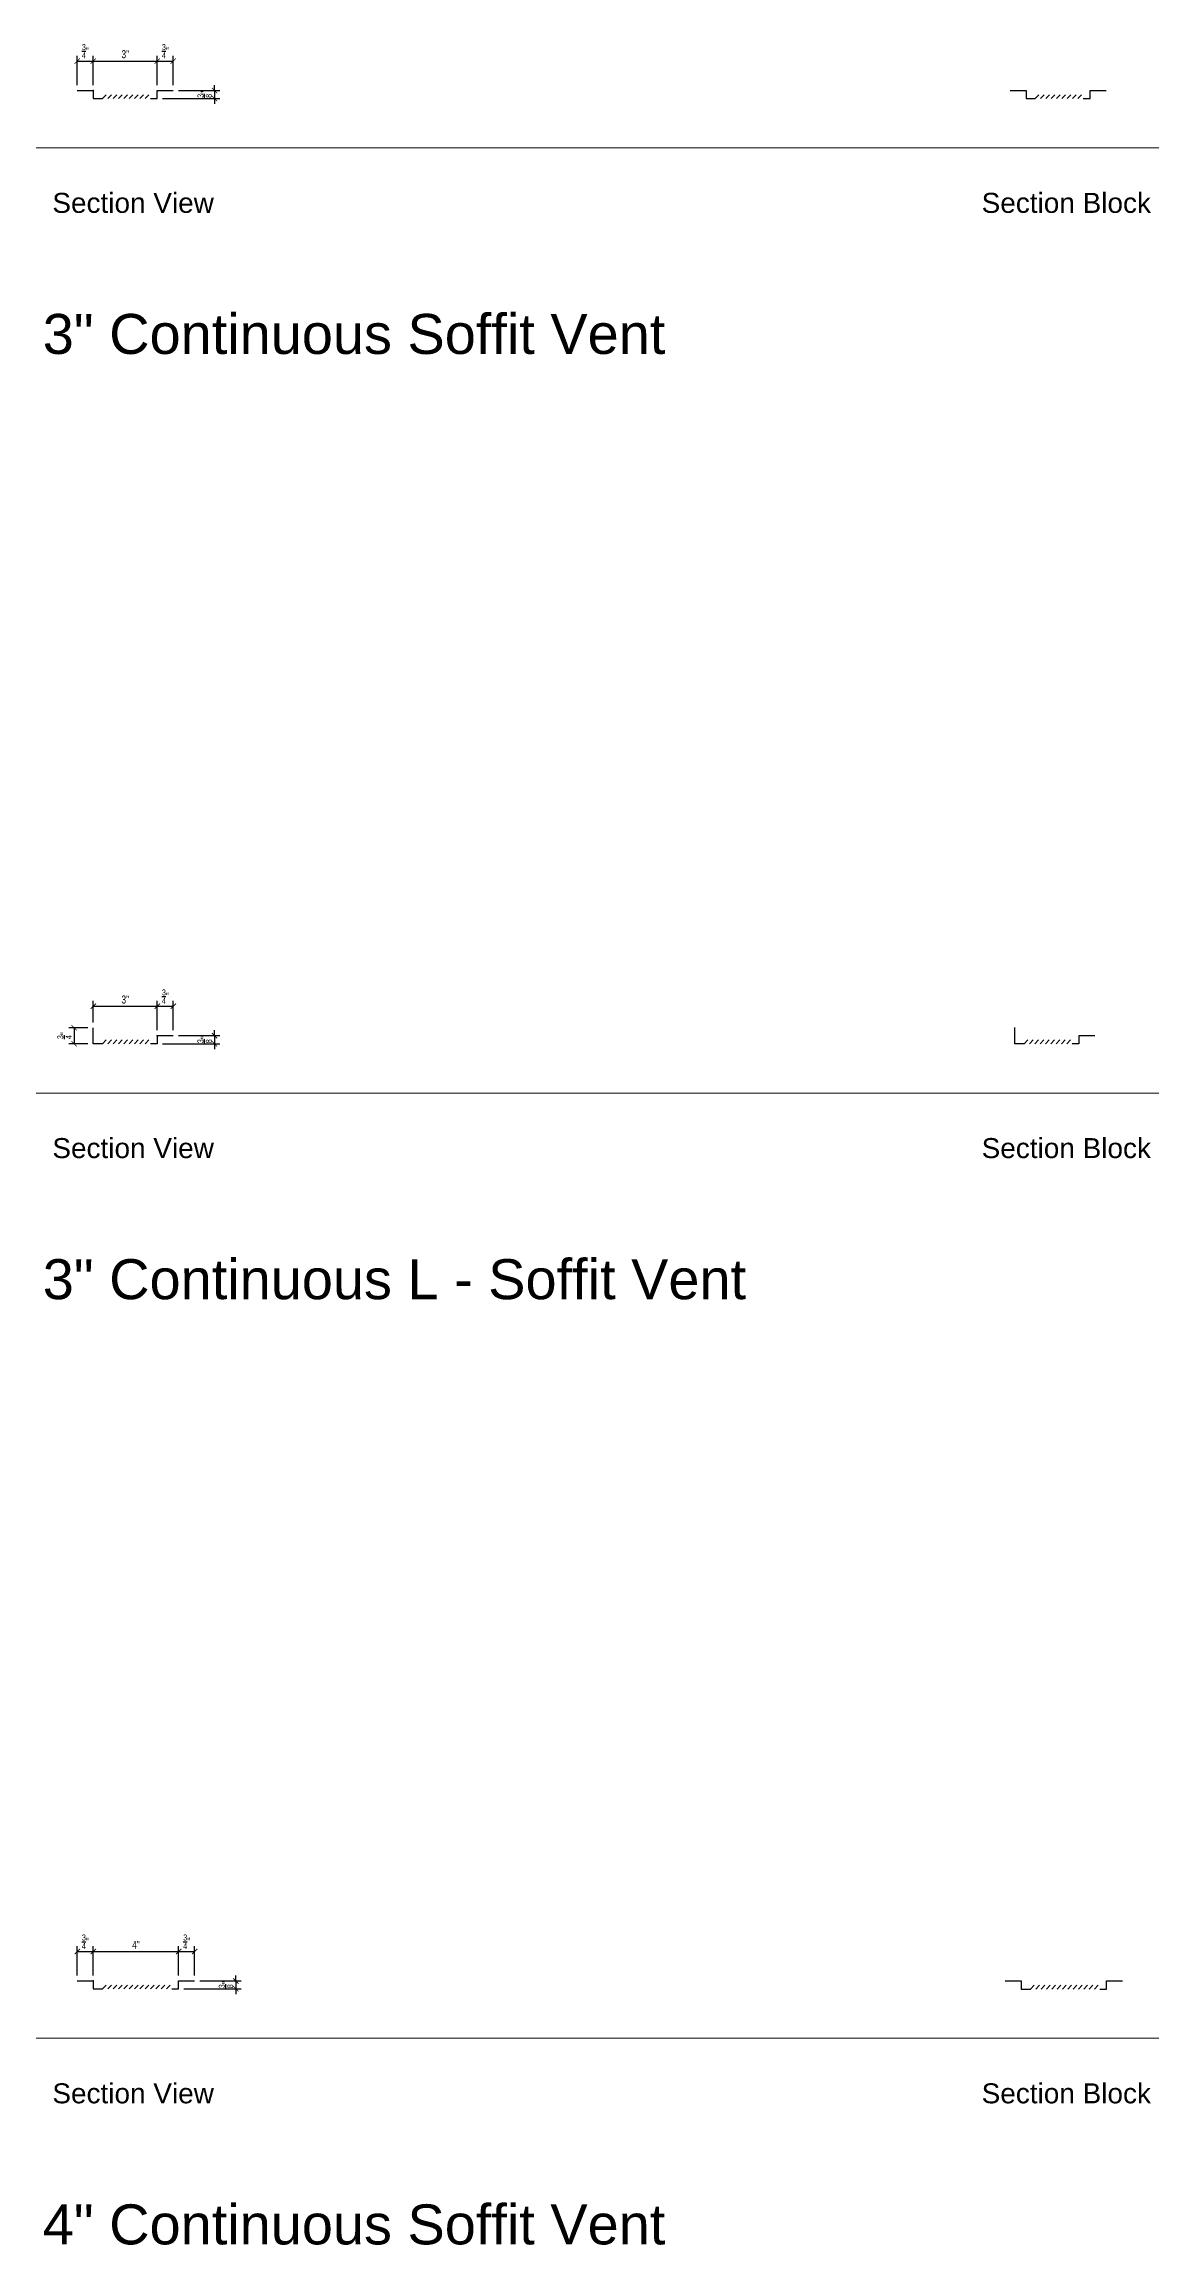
# Model space of a CAD drawing. Header units: inches. Extents: x 5 to 95, y 6 to 246.
# Drawn here: x 4.8 to 56.7, y 143 to 246.2 of the extents above; entities that cross this region are included whole.
import ezdxf
from ezdxf.enums import TextEntityAlignment as Align

# ---------------------------------------------------------------- set-up
doc = ezdxf.new("R2010")
doc.units = ezdxf.units.IN
doc.header["$MEASUREMENT"] = 0
for name, color, linetype, lineweight in [('A-Anno-Dims', 211, 'Continuous', 25), ('A-Detl-Medm', 31, 'Continuous', 25), ('A-Detl-Thin', 150, 'Continuous', 18), ('G-Anno-Ttlb', 213, 'Continuous', 50)]:
    doc.layers.add(name, color=color, linetype=linetype, lineweight=lineweight)
doc.layers.add('G-Anno-Nplt', color=140, linetype='Continuous', lineweight=18, plot=False)
doc.layers.add('MED', color=32, linetype='Continuous')
doc.layers.add('THIN', color=151, linetype='Continuous')
doc.styles.add('Arch-Dim', font='arial.ttf', dxfattribs={"width": 0.75})
doc.styles.add('RomanS', font='romans.shx')
doc.dimstyles.new('Aec-Arch-I-96', dxfattribs={"dimscale": 96, "dimtxt": 0.09375, "dimasz": 0.0625, "dimexe": 0.0625, "dimexo": 0.0625, "dimgap": 0.03125, "dimtad": 1, "dimdec": 4, "dimzin": 3, "dimdsep": 46, "dimlunit": 4, "dimtxsty": 'Arch-Dim', "dimblk": 'ARCHTICK', "dimcen": 0.09375, "dimazin": 2, "dimtfac": 0.75, "dimtdec": 4, "dimtix": 1, "dimtmove": 2, "dimatfit": 2, "dimfxl": 1, "dimtolj": 1, "dimtzin": 0, "dimarcsym": 0})

# ---------------------------------------------------------------- blocks, each defined once
blk = doc.blocks.new('Anno_Title_T2')
at = {"color": 0, "linetype": 'ByBlock', "lineweight": -2, "style": 'RomanS'}
blk.add_attdef('TITLE', (0, 0.5), '', height=1.25, dxfattribs=at)
blk.add_attdef('SCALE', text='', height=0.75, dxfattribs=at).set_placement((0, -0.5), align=Align.TOP_LEFT)
blk = doc.blocks.new('_ArchTick')
at = {"color": 0, "linetype": 'ByBlock', "const_width": 0.15}
blk.add_lwpolyline([(-0.5, -0.5), (0.5, 0.5)], dxfattribs=at)
blk = doc.blocks.new('*D45')
at = {"layer": 'A-Anno-Dims', "color": 8, "lineweight": -2, "transparency": 16777216}
for p, q in [((6.37, 244.24), (6.37, 245.62)), ((7.12, 244.24), (7.12, 245.62)), ((6.37, 245.37), (7.12, 245.37))]:
    blk.add_line(p, q, dxfattribs=at)
at = {"layer": 'Defpoints', "color": 0, "transparency": 16777216}
for p in [(7.12, 245.37), (6.37, 243.99), (7.12, 243.99)]:
    blk.add_point(p, dxfattribs=at)
at = {"layer": 'A-Anno-Dims', "color": 8, "lineweight": -2, "transparency": 16777216, "xscale": 0.25, "yscale": 0.25, "zscale": 0.25, "rotation": 180}
blk.add_blockref('_ArchTick', (6.37, 245.37), dxfattribs=at)
at = {"layer": 'A-Anno-Dims', "color": 8, "lineweight": -2, "transparency": 16777216, "xscale": 0.25, "yscale": 0.25, "zscale": 0.25}
blk.add_blockref('_ArchTick', (7.12, 245.37), dxfattribs=at)
at = {"layer": 'A-Anno-Dims', "color": 0, "transparency": 16777216, "insert": (6.75, 245.83), "char_height": 0.375, "attachment_point": 5, "style": 'Arch-Dim'}
blk.add_mtext('\\A1;{\\H0.750000x;\\S3/4;}"', dxfattribs=at)
blk = doc.blocks.new('*D46')
at = {"layer": 'A-Anno-Dims', "color": 8, "lineweight": -2, "transparency": 16777216}
for p, q in [((7.12, 244.24), (7.12, 245.62)), ((10.12, 244.24), (10.12, 245.62)), ((7.12, 245.37), (10.12, 245.37))]:
    blk.add_line(p, q, dxfattribs=at)
at = {"layer": 'Defpoints', "color": 0, "transparency": 16777216}
for p in [(10.12, 245.37), (7.12, 243.99), (10.12, 243.99)]:
    blk.add_point(p, dxfattribs=at)
at = {"layer": 'A-Anno-Dims', "color": 8, "lineweight": -2, "transparency": 16777216, "xscale": 0.25, "yscale": 0.25, "zscale": 0.25, "rotation": 180}
blk.add_blockref('_ArchTick', (7.12, 245.37), dxfattribs=at)
at = {"layer": 'A-Anno-Dims', "color": 8, "lineweight": -2, "transparency": 16777216, "xscale": 0.25, "yscale": 0.25, "zscale": 0.25}
blk.add_blockref('_ArchTick', (10.12, 245.37), dxfattribs=at)
at = {"layer": 'A-Anno-Dims', "color": 0, "transparency": 16777216, "insert": (8.62, 245.69), "char_height": 0.375, "attachment_point": 5, "style": 'Arch-Dim'}
blk.add_mtext('\\A1;3"', dxfattribs=at)
blk = doc.blocks.new('*D47')
at = {"layer": 'A-Anno-Dims', "color": 8, "lineweight": -2, "transparency": 16777216}
for p, q in [((10.12, 244.24), (10.12, 245.62)), ((10.87, 244.24), (10.87, 245.62)), ((10.12, 245.37), (10.87, 245.37))]:
    blk.add_line(p, q, dxfattribs=at)
at = {"layer": 'Defpoints', "color": 0, "transparency": 16777216}
for p in [(10.87, 245.37), (10.12, 243.99), (10.87, 243.99)]:
    blk.add_point(p, dxfattribs=at)
at = {"layer": 'A-Anno-Dims', "color": 8, "lineweight": -2, "transparency": 16777216, "xscale": 0.25, "yscale": 0.25, "zscale": 0.25, "rotation": 180}
blk.add_blockref('_ArchTick', (10.12, 245.37), dxfattribs=at)
at = {"layer": 'A-Anno-Dims', "color": 8, "lineweight": -2, "transparency": 16777216, "xscale": 0.25, "yscale": 0.25, "zscale": 0.25}
blk.add_blockref('_ArchTick', (10.87, 245.37), dxfattribs=at)
at = {"layer": 'A-Anno-Dims', "color": 0, "transparency": 16777216, "insert": (10.5, 245.83), "char_height": 0.375, "attachment_point": 5, "style": 'Arch-Dim'}
blk.add_mtext('\\A1;{\\H0.750000x;\\S3/4;}"', dxfattribs=at)
blk = doc.blocks.new('*D48')
at = {"layer": 'A-Anno-Dims', "color": 8, "lineweight": -2, "transparency": 16777216}
for p, q in [((10.37, 243.62), (13.05, 243.62)), ((11.12, 243.99), (13.05, 243.99)), ((12.8, 243.99), (12.8, 244.24)), ((12.8, 243.99), (12.8, 243.62)), ((12.8, 243.62), (12.8, 243.37))]:
    blk.add_line(p, q, dxfattribs=at)
at = {"layer": 'Defpoints', "color": 0, "transparency": 16777216}
for p in [(10.12, 243.62), (10.87, 243.99), (12.8, 243.62)]:
    blk.add_point(p, dxfattribs=at)
at = {"layer": 'A-Anno-Dims', "color": 8, "lineweight": -2, "transparency": 16777216, "xscale": 0.25, "yscale": 0.25, "zscale": 0.25}
for p, rotation in [((12.8, 243.99), 270), ((12.8, 243.62), 90)]:
    blk.add_blockref('_ArchTick', p, dxfattribs=dict(at, rotation=rotation))
at = {"layer": 'A-Anno-Dims', "color": 0, "transparency": 16777216, "insert": (12.34, 243.81), "char_height": 0.375, "attachment_point": 5, "rotation": 90, "style": 'Arch-Dim'}
blk.add_mtext('\\A1;{\\H0.750000x;\\S3/8;}"', dxfattribs=at)
blk = doc.blocks.new('*D49')
at = {"layer": 'A-Anno-Dims', "color": 8, "lineweight": -2, "transparency": 16777216}
for p, q in [((6.37, 155.65), (6.37, 157.03)), ((6.37, 156.78), (7.12, 156.78)), ((7.12, 155.65), (7.12, 157.03))]:
    blk.add_line(p, q, dxfattribs=at)
at = {"layer": 'Defpoints', "color": 0, "transparency": 16777216}
for p in [(7.12, 156.78), (6.37, 155.4), (7.12, 155.4)]:
    blk.add_point(p, dxfattribs=at)
at = {"layer": 'A-Anno-Dims', "color": 8, "lineweight": -2, "transparency": 16777216, "xscale": 0.25, "yscale": 0.25, "zscale": 0.25, "rotation": 180}
blk.add_blockref('_ArchTick', (6.37, 156.78), dxfattribs=at)
at = {"layer": 'A-Anno-Dims', "color": 8, "lineweight": -2, "transparency": 16777216, "xscale": 0.25, "yscale": 0.25, "zscale": 0.25}
blk.add_blockref('_ArchTick', (7.12, 156.78), dxfattribs=at)
at = {"layer": 'A-Anno-Dims', "color": 0, "transparency": 16777216, "insert": (6.75, 157.24), "char_height": 0.375, "attachment_point": 5, "style": 'Arch-Dim'}
blk.add_mtext('\\A1;{\\H0.750000x;\\S3/4;}"', dxfattribs=at)
blk = doc.blocks.new('*D50')
at = {"layer": 'A-Anno-Dims', "color": 8, "lineweight": -2, "transparency": 16777216}
for p, q in [((7.12, 155.65), (7.12, 157.03)), ((7.12, 156.78), (11.12, 156.78)), ((11.12, 155.65), (11.12, 157.03))]:
    blk.add_line(p, q, dxfattribs=at)
at = {"layer": 'Defpoints', "color": 0, "transparency": 16777216}
for p in [(11.12, 156.78), (7.12, 155.4), (11.12, 155.4)]:
    blk.add_point(p, dxfattribs=at)
at = {"layer": 'A-Anno-Dims', "color": 8, "lineweight": -2, "transparency": 16777216, "xscale": 0.25, "yscale": 0.25, "zscale": 0.25, "rotation": 180}
blk.add_blockref('_ArchTick', (7.12, 156.78), dxfattribs=at)
at = {"layer": 'A-Anno-Dims', "color": 8, "lineweight": -2, "transparency": 16777216, "xscale": 0.25, "yscale": 0.25, "zscale": 0.25}
blk.add_blockref('_ArchTick', (11.12, 156.78), dxfattribs=at)
at = {"layer": 'A-Anno-Dims', "color": 0, "transparency": 16777216, "insert": (9.12, 157.09), "char_height": 0.375, "attachment_point": 5, "style": 'Arch-Dim'}
blk.add_mtext('\\A1;4"', dxfattribs=at)
blk = doc.blocks.new('*D51')
at = {"layer": 'A-Anno-Dims', "color": 8, "lineweight": -2, "transparency": 16777216}
for p, q in [((11.12, 155.65), (11.12, 157.03)), ((11.12, 156.78), (11.87, 156.78)), ((11.87, 155.65), (11.87, 157.03))]:
    blk.add_line(p, q, dxfattribs=at)
at = {"layer": 'Defpoints', "color": 0, "transparency": 16777216}
for p in [(11.87, 156.78), (11.12, 155.4), (11.87, 155.4)]:
    blk.add_point(p, dxfattribs=at)
at = {"layer": 'A-Anno-Dims', "color": 8, "lineweight": -2, "transparency": 16777216, "xscale": 0.25, "yscale": 0.25, "zscale": 0.25, "rotation": 180}
blk.add_blockref('_ArchTick', (11.12, 156.78), dxfattribs=at)
at = {"layer": 'A-Anno-Dims', "color": 8, "lineweight": -2, "transparency": 16777216, "xscale": 0.25, "yscale": 0.25, "zscale": 0.25}
blk.add_blockref('_ArchTick', (11.87, 156.78), dxfattribs=at)
at = {"layer": 'A-Anno-Dims', "color": 0, "transparency": 16777216, "insert": (11.5, 157.24), "char_height": 0.375, "attachment_point": 5, "style": 'Arch-Dim'}
blk.add_mtext('\\A1;{\\H0.750000x;\\S3/4;}"', dxfattribs=at)
blk = doc.blocks.new('*D52')
at = {"layer": 'A-Anno-Dims', "color": 8, "lineweight": -2, "transparency": 16777216}
for p, q in [((11.37, 155.03), (14.05, 155.03)), ((12.12, 155.4), (14.05, 155.4)), ((13.8, 155.4), (13.8, 155.65)), ((13.8, 155.4), (13.8, 155.03)), ((13.8, 155.03), (13.8, 154.78))]:
    blk.add_line(p, q, dxfattribs=at)
at = {"layer": 'Defpoints', "color": 0, "transparency": 16777216}
for p in [(11.12, 155.03), (11.87, 155.4), (13.8, 155.03)]:
    blk.add_point(p, dxfattribs=at)
at = {"layer": 'A-Anno-Dims', "color": 8, "lineweight": -2, "transparency": 16777216, "xscale": 0.25, "yscale": 0.25, "zscale": 0.25}
for p, rotation in [((13.8, 155.4), 270), ((13.8, 155.03), 90)]:
    blk.add_blockref('_ArchTick', p, dxfattribs=dict(at, rotation=rotation))
at = {"layer": 'A-Anno-Dims', "color": 0, "transparency": 16777216, "insert": (13.34, 155.22), "char_height": 0.375, "attachment_point": 5, "rotation": 90, "style": 'Arch-Dim'}
blk.add_mtext('\\A1;{\\H0.750000x;\\S3/8;}"', dxfattribs=at)
blk = doc.blocks.new('*D39')
at = {"layer": 'A-Anno-Dims', "color": 8, "lineweight": -2, "transparency": 16777216}
for p, q in [((7.12, 200.32), (7.12, 201.33)), ((10.12, 199.95), (10.12, 201.33)), ((7.12, 201.08), (10.12, 201.08))]:
    blk.add_line(p, q, dxfattribs=at)
at = {"layer": 'Defpoints', "color": 0, "transparency": 16777216}
for p in [(10.12, 201.08), (7.12, 200.07), (10.12, 199.7)]:
    blk.add_point(p, dxfattribs=at)
at = {"layer": 'A-Anno-Dims', "color": 8, "lineweight": -2, "transparency": 16777216, "xscale": 0.25, "yscale": 0.25, "zscale": 0.25, "rotation": 180}
blk.add_blockref('_ArchTick', (7.12, 201.08), dxfattribs=at)
at = {"layer": 'A-Anno-Dims', "color": 8, "lineweight": -2, "transparency": 16777216, "xscale": 0.25, "yscale": 0.25, "zscale": 0.25}
blk.add_blockref('_ArchTick', (10.12, 201.08), dxfattribs=at)
at = {"layer": 'A-Anno-Dims', "color": 0, "transparency": 16777216, "insert": (8.62, 201.39), "char_height": 0.375, "attachment_point": 5, "style": 'Arch-Dim'}
blk.add_mtext('\\A1;3"', dxfattribs=at)
blk = doc.blocks.new('*D40')
at = {"layer": 'A-Anno-Dims', "color": 8, "lineweight": -2, "transparency": 16777216}
for p, q in [((10.12, 199.95), (10.12, 201.33)), ((10.87, 199.95), (10.87, 201.33)), ((10.12, 201.08), (10.87, 201.08))]:
    blk.add_line(p, q, dxfattribs=at)
at = {"layer": 'Defpoints', "color": 0, "transparency": 16777216}
for p in [(10.87, 201.08), (10.12, 199.7), (10.87, 199.7)]:
    blk.add_point(p, dxfattribs=at)
at = {"layer": 'A-Anno-Dims', "color": 8, "lineweight": -2, "transparency": 16777216, "xscale": 0.25, "yscale": 0.25, "zscale": 0.25, "rotation": 180}
blk.add_blockref('_ArchTick', (10.12, 201.08), dxfattribs=at)
at = {"layer": 'A-Anno-Dims', "color": 8, "lineweight": -2, "transparency": 16777216, "xscale": 0.25, "yscale": 0.25, "zscale": 0.25}
blk.add_blockref('_ArchTick', (10.87, 201.08), dxfattribs=at)
at = {"layer": 'A-Anno-Dims', "color": 0, "transparency": 16777216, "insert": (10.5, 201.53), "char_height": 0.375, "attachment_point": 5, "style": 'Arch-Dim'}
blk.add_mtext('\\A1;{\\H0.750000x;\\S3/4;}"', dxfattribs=at)
blk = doc.blocks.new('*D41')
at = {"layer": 'A-Anno-Dims', "color": 8, "lineweight": -2, "transparency": 16777216}
for p, q in [((10.37, 199.32), (13.05, 199.32)), ((11.12, 199.7), (13.05, 199.7)), ((12.8, 199.7), (12.8, 199.95)), ((12.8, 199.7), (12.8, 199.32)), ((12.8, 199.32), (12.8, 199.07))]:
    blk.add_line(p, q, dxfattribs=at)
at = {"layer": 'Defpoints', "color": 0, "transparency": 16777216}
for p in [(10.12, 199.32), (10.87, 199.7), (12.8, 199.32)]:
    blk.add_point(p, dxfattribs=at)
at = {"layer": 'A-Anno-Dims', "color": 8, "lineweight": -2, "transparency": 16777216, "xscale": 0.25, "yscale": 0.25, "zscale": 0.25}
for p, rotation in [((12.8, 199.7), 270), ((12.8, 199.32), 90)]:
    blk.add_blockref('_ArchTick', p, dxfattribs=dict(at, rotation=rotation))
at = {"layer": 'A-Anno-Dims', "color": 0, "transparency": 16777216, "insert": (12.34, 199.51), "char_height": 0.375, "attachment_point": 5, "rotation": 90, "style": 'Arch-Dim'}
blk.add_mtext('\\A1;{\\H0.750000x;\\S3/8;}"', dxfattribs=at)
blk = doc.blocks.new('*D53')
at = {"layer": 'A-Anno-Dims', "color": 8, "lineweight": -2, "transparency": 16777216}
for p, q in [((6.87, 200.07), (5.97, 200.07)), ((6.87, 199.32), (5.97, 199.32)), ((6.22, 200.07), (6.22, 199.32))]:
    blk.add_line(p, q, dxfattribs=at)
at = {"layer": 'Defpoints', "color": 0, "transparency": 16777216}
for p in [(6.22, 199.32), (7.12, 200.07), (7.12, 199.32)]:
    blk.add_point(p, dxfattribs=at)
at = {"layer": 'A-Anno-Dims', "color": 8, "lineweight": -2, "transparency": 16777216, "xscale": 0.25, "yscale": 0.25, "zscale": 0.25}
for p, rotation in [((6.22, 200.07), 90), ((6.22, 199.32), 270)]:
    blk.add_blockref('_ArchTick', p, dxfattribs=dict(at, rotation=rotation))
at = {"layer": 'A-Anno-Dims', "color": 0, "transparency": 16777216, "insert": (5.77, 199.7), "char_height": 0.375, "attachment_point": 5, "rotation": 90, "style": 'Arch-Dim'}
blk.add_mtext('\\A1;{\\H0.750000x;\\S3/4;}"', dxfattribs=at)
blk = doc.blocks.new('AecDtl_3Continuous-L-SoffitVent')
at = {"layer": 'MED'}
for p, q in [((-2.57, -0.38), (-2.4, -0.2)), ((-0.57, -0.38), (-0.4, -0.2))]:
    blk.add_line(p, q, dxfattribs=at)
for points in [[(-2.57, -0.38), (-3, -0.38), (-3, 0.38)], [(0.75, 0), (0, 0), (0, -0.38), (-0.32, -0.38)]]:
    blk.add_lwpolyline(points, dxfattribs=at)
at = {"layer": 'THIN'}
for p, q in [((-2.32, -0.38), (-2.15, -0.2)), ((-2.07, -0.38), (-1.9, -0.2)), ((-1.82, -0.38), (-1.65, -0.2)), ((-1.57, -0.38), (-1.4, -0.2)), ((-1.32, -0.38), (-1.15, -0.2)), ((-1.07, -0.38), (-0.9, -0.2)), ((-0.82, -0.38), (-0.65, -0.2))]:
    blk.add_line(p, q, dxfattribs=at)
blk = doc.blocks.new('AecDtl_4ContinuousSoffitVent')
at = {"layer": 'MED'}
for p, q in [((0.43, -0.38), (0.6, -0.2)), ((3.43, -0.38), (3.6, -0.2))]:
    blk.add_line(p, q, dxfattribs=at)
for points in [[(-0.75, 0), (0, 0), (0, -0.38), (0.43, -0.38)], [(3.68, -0.38), (4, -0.38), (4, 0), (4.75, 0)]]:
    blk.add_lwpolyline(points, dxfattribs=at)
at = {"layer": 'THIN'}
for p, q in [((0.68, -0.38), (0.85, -0.2)), ((0.93, -0.38), (1.1, -0.2)), ((1.18, -0.38), (1.35, -0.2)), ((1.43, -0.38), (1.6, -0.2)), ((1.68, -0.38), (1.85, -0.2)), ((1.93, -0.38), (2.1, -0.2)), ((2.18, -0.38), (2.35, -0.2)), ((2.43, -0.38), (2.6, -0.2)), ((2.68, -0.38), (2.85, -0.2)), ((2.93, -0.38), (3.1, -0.2)), ((3.18, -0.38), (3.35, -0.2))]:
    blk.add_line(p, q, dxfattribs=at)
blk = doc.blocks.new('AecDtl_3ContinuousSoffitVent')
at = {"layer": 'MED'}
for p, q in [((0.43, -0.38), (0.6, -0.2)), ((2.43, -0.38), (2.6, -0.2))]:
    blk.add_line(p, q, dxfattribs=at)
for points in [[(-0.75, 0), (0, 0), (0, -0.38), (0.43, -0.38)], [(2.68, -0.38), (3, -0.38), (3, 0), (3.75, 0)]]:
    blk.add_lwpolyline(points, dxfattribs=at)
at = {"layer": 'THIN'}
for p, q in [((0.68, -0.38), (0.85, -0.2)), ((0.93, -0.38), (1.1, -0.2)), ((1.18, -0.38), (1.35, -0.2)), ((1.43, -0.38), (1.6, -0.2)), ((1.68, -0.38), (1.85, -0.2)), ((1.93, -0.38), (2.1, -0.2)), ((2.18, -0.38), (2.35, -0.2))]:
    blk.add_line(p, q, dxfattribs=at)

msp = doc.modelspace()

# ---------------------------------------------------------------- linework, layer by layer
at = {"layer": 'A-Anno-Dims'}
for p in [(7.12002, 243.9947), (10.12002, 199.69863), (7.12002, 155.40256)]:
    msp.add_point(p, dxfattribs=at)
at = {"layer": 'A-Detl-Medm'}
for p, q in [((7.54726, 243.6197), (7.72403, 243.79648)), ((9.54726, 243.6197), (9.72403, 243.79648)), ((7.54726, 199.32363), (7.72403, 199.50041)), ((9.54726, 199.32363), (9.72403, 199.50041)), ((7.54726, 155.02756), (7.72403, 155.20434)), ((10.54726, 155.02756), (10.72403, 155.20434))]:
    msp.add_line(p, q, dxfattribs=at)
for points in [[(6.37002, 243.9947), (7.12002, 243.9947), (7.12002, 243.6197), (7.54726, 243.6197)], [(9.79726, 243.6197), (10.12002, 243.6197), (10.12002, 243.9947), (10.87002, 243.9947)], [(7.54726, 199.32363), (7.12002, 199.32363), (7.12002, 200.07363)], [(10.87002, 199.69863), (10.12002, 199.69863), (10.12002, 199.32363), (9.79726, 199.32363)], [(6.37002, 155.40256), (7.12002, 155.40256), (7.12002, 155.02756), (7.54726, 155.02756)], [(10.79726, 155.02756), (11.12002, 155.02756), (11.12002, 155.40256), (11.87002, 155.40256)]]:
    msp.add_lwpolyline(points, dxfattribs=at)
at = {"layer": 'A-Detl-Thin'}
for p, q in [((7.79726, 243.6197), (7.97403, 243.79648)), ((8.04726, 243.6197), (8.22403, 243.79648)), ((8.29726, 243.6197), (8.47403, 243.79648)), ((8.54726, 243.6197), (8.72403, 243.79648)), ((8.79726, 243.6197), (8.97403, 243.79648)), ((9.04726, 243.6197), (9.22403, 243.79648)), ((9.29726, 243.6197), (9.47403, 243.79648)), ((7.79726, 199.32363), (7.97403, 199.50041)), ((8.04726, 199.32363), (8.22403, 199.50041)), ((8.29726, 199.32363), (8.47403, 199.50041)), ((8.54726, 199.32363), (8.72403, 199.50041)), ((8.79726, 199.32363), (8.97403, 199.50041)), ((9.04726, 199.32363), (9.22403, 199.50041)), ((9.29726, 199.32363), (9.47403, 199.50041)), ((7.79726, 155.02756), (7.97403, 155.20434)), ((8.04726, 155.02756), (8.22403, 155.20434)), ((8.29726, 155.02756), (8.47403, 155.20434)), ((8.54726, 155.02756), (8.72403, 155.20434)), ((8.79726, 155.02756), (8.97403, 155.20434)), ((9.04726, 155.02756), (9.22403, 155.20434)), ((9.29726, 155.02756), (9.47403, 155.20434)), ((9.54726, 155.02756), (9.72403, 155.20434)), ((9.79726, 155.02756), (9.97403, 155.20434)), ((10.04726, 155.02756), (10.22403, 155.20434)), ((10.29726, 155.02756), (10.47403, 155.20434))]:
    msp.add_line(p, q, dxfattribs=at)
at = {"layer": 'G-Anno-Nplt'}
for p in [(1362.40337, 241.30803), (1362.40337, 197.01196), (1362.40337, 152.71589)]:
    msp.add_xline(p, (1, 0), dxfattribs=at)

# ---------------------------------------------------------------- block references
for name, p in [('AecDtl_3ContinuousSoffitVent', (50.83052, 243.9947)), ('AecDtl_3Continuous-L-SoffitVent', (53.31185, 199.69863)), ('AecDtl_4ContinuousSoffitVent', (50.60591, 155.40256))]:
    msp.add_blockref(name, p)
at = {"layer": 'G-Anno-Ttlb'}
ref = msp.add_blockref('Anno_Title_T2', (5.20344, 237.88246), dxfattribs=dict(at, xscale=0.75, yscale=0.75, zscale=0.75))
ref.add_attrib('TITLE', 'Section View', (5.20344, 238.25746), dxfattribs={"layer": '0', "color": 0, "linetype": 'ByBlock', "lineweight": -2, "height": 0.9375, "style": 'Arch-Dim'})
ref = msp.add_blockref('Anno_Title_T2', (48.75039, 237.88246), dxfattribs=dict(at, xscale=0.75, yscale=0.75, zscale=0.75))
ref.add_attrib('TITLE', 'Section Block', (48.75039, 238.25746), dxfattribs={"layer": '0', "color": 0, "linetype": 'ByBlock', "lineweight": -2, "height": 0.9375, "style": 'Arch-Dim'})
ref = msp.add_blockref('Anno_Title_T2', (4.75248, 230.89613), dxfattribs=dict(at, xscale=1.5, yscale=1.5, zscale=1.5))
ref.add_attrib('TITLE', '3" Continuous Soffit Vent', (4.75248, 231.64613), dxfattribs={"layer": '0', "color": 0, "linetype": 'ByBlock', "lineweight": -2, "height": 1.875, "style": 'Arch-Dim'})
ref = msp.add_blockref('Anno_Title_T2', (5.20344, 193.58639), dxfattribs=dict(at, xscale=0.75, yscale=0.75, zscale=0.75))
ref.add_attrib('TITLE', 'Section View', (5.20344, 193.96139), dxfattribs={"layer": '0', "color": 0, "linetype": 'ByBlock', "lineweight": -2, "height": 0.9375, "style": 'Arch-Dim'})
ref = msp.add_blockref('Anno_Title_T2', (48.75039, 193.58639), dxfattribs=dict(at, xscale=0.75, yscale=0.75, zscale=0.75))
ref.add_attrib('TITLE', 'Section Block', (48.75039, 193.96139), dxfattribs={"layer": '0', "color": 0, "linetype": 'ByBlock', "lineweight": -2, "height": 0.9375, "style": 'Arch-Dim'})
ref = msp.add_blockref('Anno_Title_T2', (4.75248, 186.60006), dxfattribs=dict(at, xscale=1.5, yscale=1.5, zscale=1.5))
ref.add_attrib('TITLE', '3" Continuous L - Soffit Vent', (4.75248, 187.35006), dxfattribs={"layer": '0', "color": 0, "linetype": 'ByBlock', "lineweight": -2, "height": 1.875, "style": 'Arch-Dim'})
ref = msp.add_blockref('Anno_Title_T2', (5.20344, 149.29032), dxfattribs=dict(at, xscale=0.75, yscale=0.75, zscale=0.75))
ref.add_attrib('TITLE', 'Section View', (5.20344, 149.66532), dxfattribs={"layer": '0', "color": 0, "linetype": 'ByBlock', "lineweight": -2, "height": 0.9375, "style": 'Arch-Dim'})
ref = msp.add_blockref('Anno_Title_T2', (48.75039, 149.29032), dxfattribs=dict(at, xscale=0.75, yscale=0.75, zscale=0.75))
ref.add_attrib('TITLE', 'Section Block', (48.75039, 149.66532), dxfattribs={"layer": '0', "color": 0, "linetype": 'ByBlock', "lineweight": -2, "height": 0.9375, "style": 'Arch-Dim'})
ref = msp.add_blockref('Anno_Title_T2', (4.75248, 142.30399), dxfattribs=dict(at, xscale=1.5, yscale=1.5, zscale=1.5))
ref.add_attrib('TITLE', '4" Continuous Soffit Vent', (4.75248, 143.05399), dxfattribs={"layer": '0', "color": 0, "linetype": 'ByBlock', "lineweight": -2, "height": 1.875, "style": 'Arch-Dim'})

# ---------------------------------------------------------------- dimensions: what is measured, and where the dimension line sits
at = {"layer": 'A-Anno-Dims'}
for base, p1, p2, picture, middle in [((7.12002, 245.37235), (6.37002, 243.9947), (7.12002, 243.9947), '*D45', (6.74502, 245.82854)), ((10.12002, 245.37235), (7.12002, 243.9947), (10.12002, 243.9947), '*D46', (8.62002, 245.68894)), ((10.87002, 245.37235), (10.12002, 243.9947), (10.87002, 243.9947), '*D47', (10.49502, 245.82854)), ((10.12002, 201.07628), (7.12002, 200.07363), (10.12002, 199.69863), '*D39', (8.62002, 201.39287)), ((10.87002, 201.07628), (10.12002, 199.69863), (10.87002, 199.69863), '*D40', (10.49502, 201.53247)), ((7.12002, 156.78021), (6.37002, 155.40256), (7.12002, 155.40256), '*D49', (6.74502, 157.2364)), ((11.12002, 156.78021), (7.12002, 155.40256), (11.12002, 155.40256), '*D50', (9.12002, 157.09271)), ((11.87002, 156.78021), (11.12002, 155.40256), (11.87002, 155.40256), '*D51', (11.49502, 157.2364))]:
    dim = msp.add_linear_dim(base=base, p1=p1, p2=p2, dimstyle='Aec-Arch-I-96', override={"dimscale": 4, "dimclrd": 8, "dimclre": 8}, dxfattribs=at)
    dim.commit()
    dim.dimension.update_dxf_attribs({"geometry": picture, "text_midpoint": middle})
for base, p1, p2, picture, middle in [((12.79723, 243.6197), (10.87002, 243.9947), (10.12002, 243.6197), '*D48', (12.33806, 243.8072)), ((6.22126, 199.32363), (7.12002, 200.07363), (7.12002, 199.32363), '*D53', (5.76507, 199.69863)), ((12.79723, 199.32363), (10.87002, 199.69863), (10.12002, 199.32363), '*D41', (12.33806, 199.51113)), ((13.79723, 155.02756), (11.87002, 155.40256), (11.12002, 155.02756), '*D52', (13.33806, 155.21506))]:
    dim = msp.add_linear_dim(base=base, p1=p1, p2=p2, angle=90, dimstyle='Aec-Arch-I-96', override={"dimscale": 4, "dimclrd": 8, "dimclre": 8}, dxfattribs=at)
    dim.commit()
    dim.dimension.update_dxf_attribs({"geometry": picture, "text_midpoint": middle})

doc.saveas('drawing.dxf')
